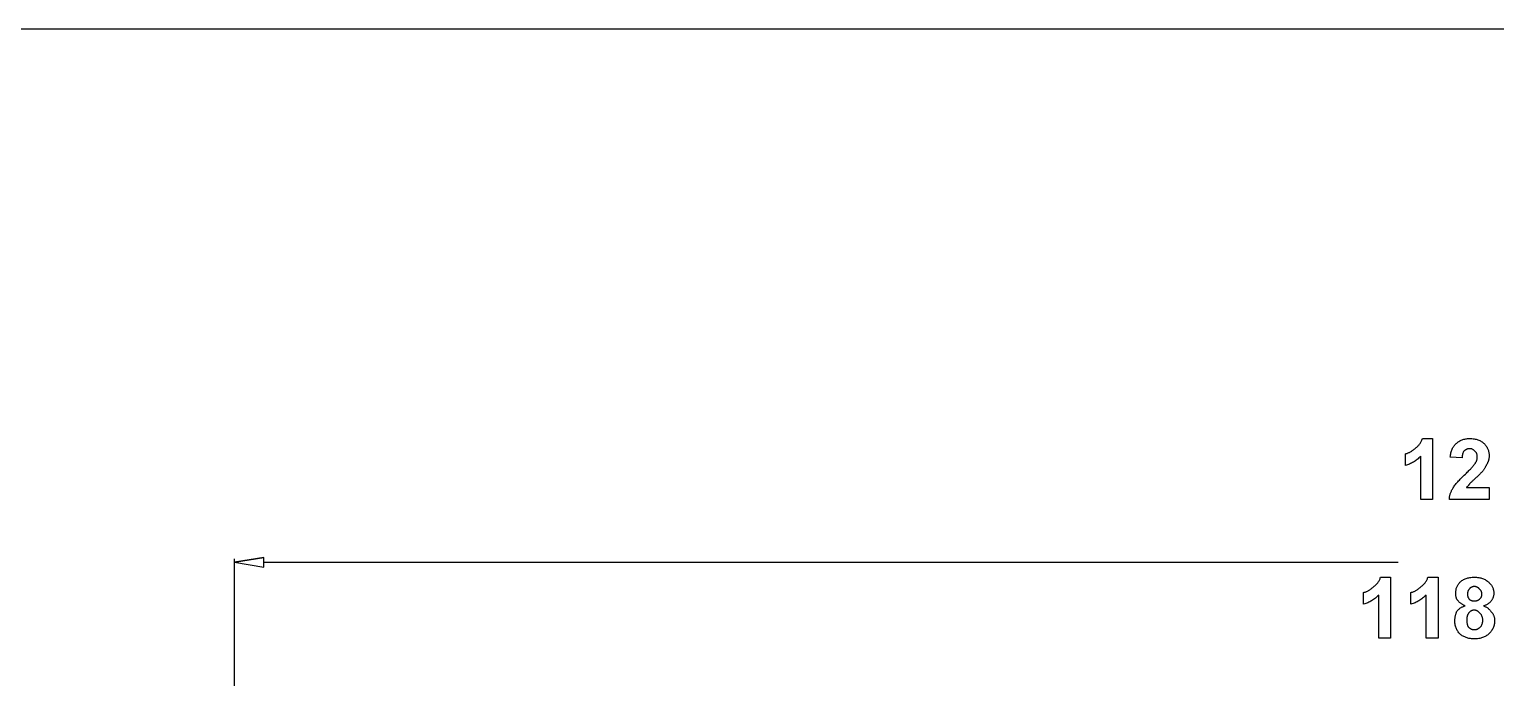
# Model space of a CAD drawing. Extents: x 0 to 21.1, y 0 to 5.7.
# Drawn here: x 14.672 to 17.564, y 4.277 to 5.556 of the extents above; entities that cross this region are included whole.
import ezdxf

# ---------------------------------------------------------------- set-up
doc = ezdxf.new("R2010")
doc.units = 0
doc.header["$MEASUREMENT"] = 0
doc.linetypes.add('AUSGEZOGEN', pattern=[0])
doc.layers.get('0').update_dxf_attribs({"linetype": 'AUSGEZOGEN'})

msp = doc.modelspace()

# ---------------------------------------------------------------- linework, layer by layer
for points in [[(0, 0), (21.125, 0), (21.125, 0), (21.125, 5.5556), (21.125, 5.5556), (0, 5.5556), (0, 0)], [(17.4397, 4.6283), (17.4164, 4.6283), (17.4164, 4.6283), (17.4164, 4.7133), (17.4164, 4.7133), (17.4147, 4.7117), (17.4147, 4.7117), (17.413, 4.7101), (17.413, 4.7101), (17.4112, 4.7086), (17.4112, 4.7086), (17.4095, 4.7071), (17.4095, 4.7071), (17.4077, 4.7058), (17.4077, 4.7058), (17.4059, 4.7045), (17.4059, 4.7045), (17.4041, 4.7032), (17.4041, 4.7032), (17.4022, 4.702), (17.4022, 4.702), (17.4003, 4.7009), (17.4003, 4.7009), (17.3984, 4.6999), (17.3984, 4.6999), (17.3965, 4.6989), (17.3965, 4.6989), (17.3945, 4.698), (17.3945, 4.698), (17.3925, 4.6971), (17.3925, 4.6971), (17.3905, 4.6963), (17.3905, 4.6963), (17.3884, 4.6956), (17.3884, 4.6956), (17.3864, 4.695), (17.3864, 4.695), (17.3864, 4.7183), (17.3864, 4.7183), (17.3874, 4.7185), (17.3874, 4.7185), (17.3885, 4.7188), (17.3885, 4.7188), (17.3895, 4.7191), (17.3895, 4.7191), (17.3906, 4.7195), (17.3906, 4.7195), (17.3917, 4.72), (17.3917, 4.72), (17.3928, 4.7205), (17.3928, 4.7205), (17.394, 4.721), (17.394, 4.721), (17.3951, 4.7216), (17.3951, 4.7216), (17.3963, 4.7223), (17.3963, 4.7223), (17.3974, 4.723), (17.3974, 4.723), (17.3986, 4.7237), (17.3986, 4.7237), (17.3998, 4.7245), (17.3998, 4.7245), (17.401, 4.7254), (17.401, 4.7254), (17.4022, 4.7263), (17.4022, 4.7263), (17.4034, 4.7273), (17.4034, 4.7273), (17.4047, 4.7283), (17.4047, 4.7283), (17.4061, 4.7293), (17.4061, 4.7293), (17.4075, 4.7304), (17.4075, 4.7304), (17.4088, 4.7315), (17.4088, 4.7315), (17.41, 4.7327), (17.41, 4.7327), (17.4112, 4.7338), (17.4112, 4.7338), (17.4123, 4.735), (17.4123, 4.735), (17.4133, 4.7362), (17.4133, 4.7362), (17.4143, 4.7375), (17.4143, 4.7375), (17.4152, 4.7387), (17.4152, 4.7387), (17.416, 4.74), (17.416, 4.74), (17.4168, 4.7413), (17.4168, 4.7413), (17.4175, 4.7427), (17.4175, 4.7427), (17.4182, 4.744), (17.4182, 4.744), (17.4187, 4.7454), (17.4187, 4.7454), (17.4192, 4.7468), (17.4192, 4.7468), (17.4197, 4.7483), (17.4197, 4.7483), (17.4397, 4.7483), (17.4397, 4.7483), (17.4397, 4.6283)], [(17.5514, 4.6516), (17.5514, 4.6283), (17.5514, 4.6283), (17.473, 4.6283), (17.473, 4.6283), (17.4731, 4.6297), (17.4731, 4.6297), (17.4731, 4.6312), (17.4731, 4.6312), (17.4733, 4.6326), (17.4733, 4.6326), (17.4734, 4.634), (17.4734, 4.634), (17.4737, 4.6354), (17.4737, 4.6354), (17.474, 4.6368), (17.474, 4.6368), (17.4743, 4.6382), (17.4743, 4.6382), (17.4747, 4.6395), (17.4747, 4.6395), (17.4751, 4.6409), (17.4751, 4.6409), (17.4756, 4.6422), (17.4756, 4.6422), (17.4762, 4.6435), (17.4762, 4.6435), (17.4768, 4.6448), (17.4768, 4.6448), (17.4774, 4.6461), (17.4774, 4.6461), (17.4781, 4.6474), (17.4781, 4.6474), (17.4789, 4.6487), (17.4789, 4.6487), (17.4797, 4.65), (17.4797, 4.65), (17.4806, 4.6514), (17.4806, 4.6514), (17.4815, 4.6529), (17.4815, 4.6529), (17.4826, 4.6545), (17.4826, 4.6545), (17.4838, 4.6561), (17.4838, 4.6561), (17.485, 4.6577), (17.485, 4.6577), (17.4863, 4.6594), (17.4863, 4.6594), (17.4878, 4.6611), (17.4878, 4.6611), (17.4893, 4.6629), (17.4893, 4.6629), (17.4909, 4.6647), (17.4909, 4.6647), (17.4926, 4.6665), (17.4926, 4.6665), (17.4944, 4.6684), (17.4944, 4.6684), (17.4963, 4.6703), (17.4963, 4.6703), (17.4982, 4.6722), (17.4982, 4.6722), (17.5003, 4.6742), (17.5003, 4.6742), (17.5024, 4.6762), (17.5024, 4.6762), (17.5047, 4.6783), (17.5047, 4.6783), (17.5065, 4.6801), (17.5065, 4.6801), (17.5083, 4.6819), (17.5083, 4.6819), (17.5099, 4.6836), (17.5099, 4.6836), (17.5115, 4.6852), (17.5115, 4.6852), (17.5129, 4.6867), (17.5129, 4.6867), (17.5143, 4.6881), (17.5143, 4.6881), (17.5156, 4.6895), (17.5156, 4.6895), (17.5168, 4.6908), (17.5168, 4.6908), (17.5179, 4.692), (17.5179, 4.692), (17.5189, 4.6931), (17.5189, 4.6931), (17.5198, 4.6942), (17.5198, 4.6942), (17.5206, 4.6952), (17.5206, 4.6952), (17.5214, 4.6961), (17.5214, 4.6961), (17.522, 4.6969), (17.522, 4.6969), (17.5226, 4.6976), (17.5226, 4.6976), (17.523, 4.6983), (17.523, 4.6983), (17.5236, 4.6991), (17.5236, 4.6991), (17.5242, 4.7), (17.5242, 4.7), (17.5247, 4.7008), (17.5247, 4.7008), (17.5252, 4.7016), (17.5252, 4.7016), (17.5257, 4.7025), (17.5257, 4.7025), (17.5261, 4.7033), (17.5261, 4.7033), (17.5264, 4.7041), (17.5264, 4.7041), (17.5268, 4.705), (17.5268, 4.705), (17.5271, 4.7058), (17.5271, 4.7058), (17.5273, 4.7066), (17.5273, 4.7066), (17.5275, 4.7075), (17.5275, 4.7075), (17.5277, 4.7083), (17.5277, 4.7083), (17.5279, 4.7091), (17.5279, 4.7091), (17.5279, 4.71), (17.5279, 4.71), (17.528, 4.7108), (17.528, 4.7108), (17.528, 4.7116), (17.528, 4.7116), (17.528, 4.7126), (17.528, 4.7126), (17.5279, 4.7136), (17.5279, 4.7136), (17.5279, 4.7146), (17.5279, 4.7146), (17.5277, 4.7155), (17.5277, 4.7155), (17.5275, 4.7163), (17.5275, 4.7163), (17.5273, 4.7172), (17.5273, 4.7172), (17.5271, 4.718), (17.5271, 4.718), (17.5268, 4.7187), (17.5268, 4.7187), (17.5264, 4.7194), (17.5264, 4.7194), (17.5261, 4.7201), (17.5261, 4.7201), (17.5257, 4.7207), (17.5257, 4.7207), (17.5252, 4.7213), (17.5252, 4.7213), (17.5247, 4.7219), (17.5247, 4.7219), (17.5242, 4.7224), (17.5242, 4.7224), (17.5236, 4.7228), (17.5236, 4.7228), (17.523, 4.7233), (17.523, 4.7233), (17.5226, 4.7239), (17.5226, 4.7239), (17.5221, 4.7245), (17.5221, 4.7245), (17.5217, 4.725), (17.5217, 4.725), (17.5212, 4.7255), (17.5212, 4.7255), (17.5206, 4.7259), (17.5206, 4.7259), (17.5201, 4.7263), (17.5201, 4.7263), (17.5195, 4.7267), (17.5195, 4.7267), (17.5189, 4.727), (17.5189, 4.727), (17.5182, 4.7273), (17.5182, 4.7273), (17.5176, 4.7276), (17.5176, 4.7276), (17.5169, 4.7278), (17.5169, 4.7278), (17.5162, 4.728), (17.5162, 4.728), (17.5154, 4.7281), (17.5154, 4.7281), (17.5146, 4.7282), (17.5146, 4.7282), (17.5138, 4.7283), (17.5138, 4.7283), (17.513, 4.7283), (17.513, 4.7283), (17.5122, 4.7283), (17.5122, 4.7283), (17.5114, 4.7282), (17.5114, 4.7282), (17.5106, 4.7281), (17.5106, 4.7281), (17.5098, 4.728), (17.5098, 4.728), (17.509, 4.7278), (17.509, 4.7278), (17.5083, 4.7276), (17.5083, 4.7276), (17.5075, 4.7273), (17.5075, 4.7273), (17.5068, 4.727), (17.5068, 4.727), (17.5061, 4.7267), (17.5061, 4.7267), (17.5053, 4.7263), (17.5053, 4.7263), (17.5046, 4.7259), (17.5046, 4.7259), (17.504, 4.7255), (17.504, 4.7255), (17.5033, 4.725), (17.5033, 4.725), (17.5026, 4.7245), (17.5026, 4.7245), (17.502, 4.7239), (17.502, 4.7239), (17.5014, 4.7233), (17.5014, 4.7233), (17.501, 4.7226), (17.501, 4.7226), (17.5006, 4.722), (17.5006, 4.722), (17.5002, 4.7213), (17.5002, 4.7213), (17.4999, 4.7206), (17.4999, 4.7206), (17.4996, 4.7198), (17.4996, 4.7198), (17.4993, 4.7191), (17.4993, 4.7191), (17.4991, 4.7183), (17.4991, 4.7183), (17.4989, 4.7175), (17.4989, 4.7175), (17.4987, 4.7166), (17.4987, 4.7166), (17.4985, 4.7157), (17.4985, 4.7157), (17.4984, 4.7148), (17.4984, 4.7148), (17.4982, 4.7139), (17.4982, 4.7139), (17.4981, 4.713), (17.4981, 4.713), (17.4981, 4.712), (17.4981, 4.712), (17.498, 4.711), (17.498, 4.711), (17.498, 4.71), (17.498, 4.71), (17.4747, 4.7116), (17.4747, 4.7116), (17.4749, 4.7139), (17.4749, 4.7139), (17.4752, 4.716), (17.4752, 4.716), (17.4756, 4.7181), (17.4756, 4.7181), (17.476, 4.7202), (17.476, 4.7202), (17.4765, 4.7221), (17.4765, 4.7221), (17.4771, 4.724), (17.4771, 4.724), (17.4777, 4.7257), (17.4777, 4.7257), (17.4784, 4.7275), (17.4784, 4.7275), (17.4792, 4.7291), (17.4792, 4.7291), (17.48, 4.7306), (17.48, 4.7306), (17.4809, 4.7321), (17.4809, 4.7321), (17.4819, 4.7335), (17.4819, 4.7335), (17.4829, 4.7348), (17.4829, 4.7348), (17.484, 4.736), (17.484, 4.736), (17.4851, 4.7372), (17.4851, 4.7372), (17.4864, 4.7383), (17.4864, 4.7383), (17.4876, 4.7395), (17.4876, 4.7395), (17.489, 4.7406), (17.489, 4.7406), (17.4903, 4.7417), (17.4903, 4.7417), (17.4918, 4.7427), (17.4918, 4.7427), (17.4933, 4.7436), (17.4933, 4.7436), (17.4948, 4.7444), (17.4948, 4.7444), (17.4964, 4.7451), (17.4964, 4.7451), (17.498, 4.7458), (17.498, 4.7458), (17.4997, 4.7464), (17.4997, 4.7464), (17.5015, 4.7469), (17.5015, 4.7469), (17.5033, 4.7473), (17.5033, 4.7473), (17.5051, 4.7477), (17.5051, 4.7477), (17.507, 4.7479), (17.507, 4.7479), (17.509, 4.7481), (17.509, 4.7481), (17.511, 4.7482), (17.511, 4.7482), (17.513, 4.7483), (17.513, 4.7483), (17.5153, 4.7482), (17.5153, 4.7482), (17.5175, 4.7481), (17.5175, 4.7481), (17.5196, 4.7479), (17.5196, 4.7479), (17.5217, 4.7477), (17.5217, 4.7477), (17.5237, 4.7473), (17.5237, 4.7473), (17.5256, 4.7469), (17.5256, 4.7469), (17.5275, 4.7464), (17.5275, 4.7464), (17.5293, 4.7458), (17.5293, 4.7458), (17.531, 4.7451), (17.531, 4.7451), (17.5327, 4.7444), (17.5327, 4.7444), (17.5343, 4.7436), (17.5343, 4.7436), (17.5358, 4.7427), (17.5358, 4.7427), (17.5373, 4.7417), (17.5373, 4.7417), (17.5387, 4.7406), (17.5387, 4.7406), (17.5401, 4.7395), (17.5401, 4.7395), (17.5414, 4.7383), (17.5414, 4.7383), (17.5426, 4.737), (17.5426, 4.737), (17.5437, 4.7357), (17.5437, 4.7357), (17.5448, 4.7344), (17.5448, 4.7344), (17.5457, 4.7331), (17.5457, 4.7331), (17.5466, 4.7317), (17.5466, 4.7317), (17.5475, 4.7303), (17.5475, 4.7303), (17.5482, 4.7289), (17.5482, 4.7289), (17.5489, 4.7275), (17.5489, 4.7275), (17.5494, 4.726), (17.5494, 4.726), (17.55, 4.7245), (17.55, 4.7245), (17.5504, 4.723), (17.5504, 4.723), (17.5507, 4.7214), (17.5507, 4.7214), (17.551, 4.7198), (17.551, 4.7198), (17.5512, 4.7182), (17.5512, 4.7182), (17.5513, 4.7166), (17.5513, 4.7166), (17.5514, 4.715), (17.5514, 4.715), (17.5513, 4.7139), (17.5513, 4.7139), (17.5513, 4.7129), (17.5513, 4.7129), (17.5512, 4.7119), (17.5512, 4.7119), (17.5512, 4.7109), (17.5512, 4.7109), (17.551, 4.7099), (17.551, 4.7099), (17.5509, 4.7089), (17.5509, 4.7089), (17.5507, 4.708), (17.5507, 4.708), (17.5505, 4.707), (17.5505, 4.707), (17.5503, 4.7061), (17.5503, 4.7061), (17.5501, 4.7052), (17.5501, 4.7052), (17.5498, 4.7043), (17.5498, 4.7043), (17.5495, 4.7034), (17.5495, 4.7034), (17.5492, 4.7025), (17.5492, 4.7025), (17.5488, 4.7016), (17.5488, 4.7016), (17.5484, 4.7008), (17.5484, 4.7008), (17.548, 4.7), (17.548, 4.7), (17.5476, 4.6991), (17.5476, 4.6991), (17.5472, 4.6983), (17.5472, 4.6983), (17.5467, 4.6974), (17.5467, 4.6974), (17.5463, 4.6965), (17.5463, 4.6965), (17.5458, 4.6956), (17.5458, 4.6956), (17.5453, 4.6947), (17.5453, 4.6947), (17.5448, 4.6938), (17.5448, 4.6938), (17.5443, 4.6929), (17.5443, 4.6929), (17.5437, 4.6919), (17.5437, 4.6919), (17.5432, 4.691), (17.5432, 4.691), (17.5427, 4.69), (17.5427, 4.69), (17.5421, 4.689), (17.5421, 4.689), (17.5415, 4.688), (17.5415, 4.688), (17.5409, 4.687), (17.5409, 4.687), (17.5403, 4.686), (17.5403, 4.686), (17.5397, 4.685), (17.5397, 4.685), (17.539, 4.6843), (17.539, 4.6843), (17.5384, 4.6836), (17.5384, 4.6836), (17.5376, 4.6829), (17.5376, 4.6829), (17.5369, 4.6821), (17.5369, 4.6821), (17.5361, 4.6813), (17.5361, 4.6813), (17.5352, 4.6805), (17.5352, 4.6805), (17.5344, 4.6796), (17.5344, 4.6796), (17.5334, 4.6787), (17.5334, 4.6787), (17.5325, 4.6777), (17.5325, 4.6777), (17.5315, 4.6767), (17.5315, 4.6767), (17.5305, 4.6757), (17.5305, 4.6757), (17.5294, 4.6746), (17.5294, 4.6746), (17.5283, 4.6735), (17.5283, 4.6735), (17.5271, 4.6724), (17.5271, 4.6724), (17.5259, 4.6712), (17.5259, 4.6712), (17.5247, 4.67), (17.5247, 4.67), (17.5233, 4.6687), (17.5233, 4.6687), (17.5219, 4.6676), (17.5219, 4.6676), (17.5207, 4.6664), (17.5207, 4.6664), (17.5195, 4.6654), (17.5195, 4.6654), (17.5184, 4.6644), (17.5184, 4.6644), (17.5173, 4.6634), (17.5173, 4.6634), (17.5164, 4.6625), (17.5164, 4.6625), (17.5155, 4.6616), (17.5155, 4.6616), (17.5147, 4.6608), (17.5147, 4.6608), (17.514, 4.6601), (17.514, 4.6601), (17.5134, 4.6594), (17.5134, 4.6594), (17.5128, 4.6587), (17.5128, 4.6587), (17.5123, 4.6581), (17.5123, 4.6581), (17.5119, 4.6576), (17.5119, 4.6576), (17.5116, 4.6571), (17.5116, 4.6571), (17.5114, 4.6566), (17.5114, 4.6566), (17.5109, 4.6562), (17.5109, 4.6562), (17.5106, 4.6558), (17.5106, 4.6558), (17.5102, 4.6554), (17.5102, 4.6554), (17.5098, 4.6551), (17.5098, 4.6551), (17.5094, 4.6547), (17.5094, 4.6547), (17.5091, 4.6544), (17.5091, 4.6544), (17.5088, 4.654), (17.5088, 4.654), (17.5084, 4.6537), (17.5084, 4.6537), (17.5081, 4.6534), (17.5081, 4.6534), (17.5078, 4.6531), (17.5078, 4.6531), (17.5076, 4.6528), (17.5076, 4.6528), (17.5073, 4.6526), (17.5073, 4.6526), (17.507, 4.6523), (17.507, 4.6523), (17.5068, 4.6521), (17.5068, 4.6521), (17.5066, 4.6518), (17.5066, 4.6518), (17.5064, 4.6516), (17.5064, 4.6516), (17.5514, 4.6516)], [(15.1348, 4.5139), (15.077, 4.5043), (15.1348, 4.5139), (15.077, 4.5043), (15.077, 4.5043), (15.1348, 4.5139), (15.077, 4.5043), (15.1348, 4.4946), (15.1348, 4.5139)], [(15.077, 3.9105), (15.077, 4.5112)], [(15.1348, 4.5043), (17.3721, 4.5043)], [(17.3571, 4.3547), (17.3338, 4.3547), (17.3338, 4.3547), (17.3338, 4.4397), (17.3338, 4.4397), (17.3321, 4.4381), (17.3321, 4.4381), (17.3304, 4.4365), (17.3304, 4.4365), (17.3287, 4.435), (17.3287, 4.435), (17.3269, 4.4336), (17.3269, 4.4336), (17.3251, 4.4322), (17.3251, 4.4322), (17.3233, 4.4309), (17.3233, 4.4309), (17.3215, 4.4297), (17.3215, 4.4297), (17.3196, 4.4285), (17.3196, 4.4285), (17.3177, 4.4274), (17.3177, 4.4274), (17.3158, 4.4263), (17.3158, 4.4263), (17.3139, 4.4253), (17.3139, 4.4253), (17.3119, 4.4244), (17.3119, 4.4244), (17.3099, 4.4236), (17.3099, 4.4236), (17.3079, 4.4228), (17.3079, 4.4228), (17.3059, 4.4221), (17.3059, 4.4221), (17.3038, 4.4214), (17.3038, 4.4214), (17.3038, 4.4447), (17.3038, 4.4447), (17.3048, 4.445), (17.3048, 4.445), (17.3059, 4.4453), (17.3059, 4.4453), (17.307, 4.4456), (17.307, 4.4456), (17.3081, 4.446), (17.3081, 4.446), (17.3092, 4.4464), (17.3092, 4.4464), (17.3103, 4.4469), (17.3103, 4.4469), (17.3114, 4.4475), (17.3114, 4.4475), (17.3125, 4.4481), (17.3125, 4.4481), (17.3137, 4.4487), (17.3137, 4.4487), (17.3149, 4.4494), (17.3149, 4.4494), (17.316, 4.4502), (17.316, 4.4502), (17.3172, 4.451), (17.3172, 4.451), (17.3184, 4.4518), (17.3184, 4.4518), (17.3196, 4.4528), (17.3196, 4.4528), (17.3209, 4.4537), (17.3209, 4.4537), (17.3221, 4.4547), (17.3221, 4.4547), (17.3235, 4.4558), (17.3235, 4.4558), (17.3249, 4.4569), (17.3249, 4.4569), (17.3262, 4.458), (17.3262, 4.458), (17.3274, 4.4591), (17.3274, 4.4591), (17.3286, 4.4603), (17.3286, 4.4603), (17.3297, 4.4615), (17.3297, 4.4615), (17.3307, 4.4627), (17.3307, 4.4627), (17.3317, 4.4639), (17.3317, 4.4639), (17.3326, 4.4652), (17.3326, 4.4652), (17.3334, 4.4665), (17.3334, 4.4665), (17.3342, 4.4678), (17.3342, 4.4678), (17.3349, 4.4691), (17.3349, 4.4691), (17.3356, 4.4705), (17.3356, 4.4705), (17.3362, 4.4719), (17.3362, 4.4719), (17.3367, 4.4733), (17.3367, 4.4733), (17.3371, 4.4747), (17.3371, 4.4747), (17.3571, 4.4747), (17.3571, 4.4747), (17.3571, 4.3547)], [(17.4505, 4.3547), (17.4271, 4.3547), (17.4271, 4.3547), (17.4271, 4.4397), (17.4271, 4.4397), (17.4254, 4.4381), (17.4254, 4.4381), (17.4237, 4.4365), (17.4237, 4.4365), (17.422, 4.435), (17.422, 4.435), (17.4202, 4.4336), (17.4202, 4.4336), (17.4185, 4.4322), (17.4185, 4.4322), (17.4167, 4.4309), (17.4167, 4.4309), (17.4148, 4.4297), (17.4148, 4.4297), (17.413, 4.4285), (17.413, 4.4285), (17.4111, 4.4274), (17.4111, 4.4274), (17.4092, 4.4263), (17.4092, 4.4263), (17.4072, 4.4253), (17.4072, 4.4253), (17.4052, 4.4244), (17.4052, 4.4244), (17.4033, 4.4236), (17.4033, 4.4236), (17.4012, 4.4228), (17.4012, 4.4228), (17.3992, 4.4221), (17.3992, 4.4221), (17.3971, 4.4214), (17.3971, 4.4214), (17.3971, 4.4447), (17.3971, 4.4447), (17.3982, 4.445), (17.3982, 4.445), (17.3992, 4.4453), (17.3992, 4.4453), (17.4003, 4.4456), (17.4003, 4.4456), (17.4014, 4.446), (17.4014, 4.446), (17.4025, 4.4464), (17.4025, 4.4464), (17.4036, 4.4469), (17.4036, 4.4469), (17.4047, 4.4475), (17.4047, 4.4475), (17.4059, 4.4481), (17.4059, 4.4481), (17.407, 4.4487), (17.407, 4.4487), (17.4082, 4.4494), (17.4082, 4.4494), (17.4094, 4.4502), (17.4094, 4.4502), (17.4106, 4.451), (17.4106, 4.451), (17.4118, 4.4518), (17.4118, 4.4518), (17.413, 4.4528), (17.413, 4.4528), (17.4142, 4.4537), (17.4142, 4.4537), (17.4155, 4.4547), (17.4155, 4.4547), (17.4169, 4.4558), (17.4169, 4.4558), (17.4182, 4.4569), (17.4182, 4.4569), (17.4195, 4.458), (17.4195, 4.458), (17.4208, 4.4591), (17.4208, 4.4591), (17.4219, 4.4603), (17.4219, 4.4603), (17.423, 4.4615), (17.423, 4.4615), (17.4241, 4.4627), (17.4241, 4.4627), (17.425, 4.4639), (17.425, 4.4639), (17.4259, 4.4652), (17.4259, 4.4652), (17.4268, 4.4665), (17.4268, 4.4665), (17.4276, 4.4678), (17.4276, 4.4678), (17.4283, 4.4691), (17.4283, 4.4691), (17.4289, 4.4705), (17.4289, 4.4705), (17.4295, 4.4719), (17.4295, 4.4719), (17.43, 4.4733), (17.43, 4.4733), (17.4305, 4.4747), (17.4305, 4.4747), (17.4505, 4.4747), (17.4505, 4.4747), (17.4505, 4.3547)], [(17.5038, 4.4181), (17.5026, 4.4187), (17.5026, 4.4187), (17.5014, 4.4193), (17.5014, 4.4193), (17.5002, 4.42), (17.5002, 4.42), (17.4991, 4.4207), (17.4991, 4.4207), (17.498, 4.4214), (17.498, 4.4214), (17.497, 4.4221), (17.497, 4.4221), (17.496, 4.4228), (17.496, 4.4228), (17.495, 4.4235), (17.495, 4.4235), (17.4941, 4.4242), (17.4941, 4.4242), (17.4932, 4.425), (17.4932, 4.425), (17.4924, 4.4257), (17.4924, 4.4257), (17.4916, 4.4265), (17.4916, 4.4265), (17.4908, 4.4273), (17.4908, 4.4273), (17.4901, 4.4281), (17.4901, 4.4281), (17.4894, 4.4289), (17.4894, 4.4289), (17.4888, 4.4297), (17.4888, 4.4297), (17.4884, 4.4304), (17.4884, 4.4304), (17.488, 4.431), (17.488, 4.431), (17.4877, 4.4317), (17.4877, 4.4317), (17.4873, 4.4324), (17.4873, 4.4324), (17.487, 4.4332), (17.487, 4.4332), (17.4868, 4.434), (17.4868, 4.434), (17.4865, 4.4347), (17.4865, 4.4347), (17.4863, 4.4356), (17.4863, 4.4356), (17.4861, 4.4364), (17.4861, 4.4364), (17.4859, 4.4373), (17.4859, 4.4373), (17.4858, 4.4382), (17.4858, 4.4382), (17.4857, 4.4391), (17.4857, 4.4391), (17.4856, 4.4401), (17.4856, 4.4401), (17.4855, 4.441), (17.4855, 4.441), (17.4855, 4.442), (17.4855, 4.442), (17.4855, 4.4431), (17.4855, 4.4431), (17.4855, 4.4447), (17.4855, 4.4447), (17.4856, 4.4463), (17.4856, 4.4463), (17.4857, 4.4479), (17.4857, 4.4479), (17.486, 4.4494), (17.486, 4.4494), (17.4863, 4.4509), (17.4863, 4.4509), (17.4866, 4.4524), (17.4866, 4.4524), (17.487, 4.4538), (17.487, 4.4538), (17.4875, 4.4551), (17.4875, 4.4551), (17.4881, 4.4565), (17.4881, 4.4565), (17.4887, 4.4578), (17.4887, 4.4578), (17.4894, 4.459), (17.4894, 4.459), (17.4901, 4.4603), (17.4901, 4.4603), (17.491, 4.4614), (17.491, 4.4614), (17.4918, 4.4626), (17.4918, 4.4626), (17.4928, 4.4637), (17.4928, 4.4637), (17.4938, 4.4647), (17.4938, 4.4647), (17.4951, 4.4659), (17.4951, 4.4659), (17.4964, 4.4671), (17.4964, 4.4671), (17.4978, 4.4681), (17.4978, 4.4681), (17.4993, 4.4691), (17.4993, 4.4691), (17.5009, 4.47), (17.5009, 4.47), (17.5025, 4.4708), (17.5025, 4.4708), (17.5041, 4.4716), (17.5041, 4.4716), (17.5059, 4.4722), (17.5059, 4.4722), (17.5077, 4.4728), (17.5077, 4.4728), (17.5095, 4.4733), (17.5095, 4.4733), (17.5115, 4.4738), (17.5115, 4.4738), (17.5135, 4.4741), (17.5135, 4.4741), (17.5155, 4.4744), (17.5155, 4.4744), (17.5177, 4.4746), (17.5177, 4.4746), (17.5199, 4.4747), (17.5199, 4.4747), (17.5221, 4.4747), (17.5221, 4.4747), (17.5244, 4.4747), (17.5244, 4.4747), (17.5266, 4.4746), (17.5266, 4.4746), (17.5287, 4.4744), (17.5287, 4.4744), (17.5308, 4.4741), (17.5308, 4.4741), (17.5328, 4.4738), (17.5328, 4.4738), (17.5347, 4.4733), (17.5347, 4.4733), (17.5366, 4.4728), (17.5366, 4.4728), (17.5384, 4.4722), (17.5384, 4.4722), (17.5401, 4.4716), (17.5401, 4.4716), (17.5418, 4.4708), (17.5418, 4.4708), (17.5434, 4.47), (17.5434, 4.47), (17.5449, 4.4691), (17.5449, 4.4691), (17.5464, 4.4681), (17.5464, 4.4681), (17.5478, 4.4671), (17.5478, 4.4671), (17.5492, 4.4659), (17.5492, 4.4659), (17.5505, 4.4647), (17.5505, 4.4647), (17.5517, 4.4637), (17.5517, 4.4637), (17.5528, 4.4626), (17.5528, 4.4626), (17.5539, 4.4614), (17.5539, 4.4614), (17.5548, 4.4603), (17.5548, 4.4603), (17.5557, 4.459), (17.5557, 4.459), (17.5565, 4.4578), (17.5565, 4.4578), (17.5573, 4.4565), (17.5573, 4.4565), (17.558, 4.4551), (17.558, 4.4551), (17.5585, 4.4538), (17.5585, 4.4538), (17.559, 4.4524), (17.559, 4.4524), (17.5595, 4.4509), (17.5595, 4.4509), (17.5598, 4.4494), (17.5598, 4.4494), (17.5601, 4.4479), (17.5601, 4.4479), (17.5603, 4.4463), (17.5603, 4.4463), (17.5604, 4.4447), (17.5604, 4.4447), (17.5605, 4.4431), (17.5605, 4.4431), (17.5604, 4.442), (17.5604, 4.442), (17.5604, 4.441), (17.5604, 4.441), (17.5603, 4.44), (17.5603, 4.44), (17.5601, 4.439), (17.5601, 4.439), (17.56, 4.438), (17.56, 4.438), (17.5598, 4.4371), (17.5598, 4.4371), (17.5595, 4.4361), (17.5595, 4.4361), (17.5592, 4.4351), (17.5592, 4.4351), (17.5589, 4.4342), (17.5589, 4.4342), (17.5585, 4.4333), (17.5585, 4.4333), (17.5581, 4.4324), (17.5581, 4.4324), (17.5576, 4.4315), (17.5576, 4.4315), (17.5572, 4.4306), (17.5572, 4.4306), (17.5566, 4.4298), (17.5566, 4.4298), (17.5561, 4.4289), (17.5561, 4.4289), (17.5555, 4.4281), (17.5555, 4.4281), (17.5548, 4.4272), (17.5548, 4.4272), (17.5541, 4.4265), (17.5541, 4.4265), (17.5534, 4.4257), (17.5534, 4.4257), (17.5526, 4.4249), (17.5526, 4.4249), (17.5518, 4.4242), (17.5518, 4.4242), (17.551, 4.4235), (17.551, 4.4235), (17.5501, 4.4229), (17.5501, 4.4229), (17.5492, 4.4222), (17.5492, 4.4222), (17.5482, 4.4216), (17.5482, 4.4216), (17.5473, 4.421), (17.5473, 4.421), (17.5462, 4.4205), (17.5462, 4.4205), (17.5451, 4.4199), (17.5451, 4.4199), (17.544, 4.4194), (17.544, 4.4194), (17.5429, 4.419), (17.5429, 4.419), (17.5417, 4.4185), (17.5417, 4.4185), (17.5405, 4.4181), (17.5405, 4.4181), (17.5417, 4.4176), (17.5417, 4.4176), (17.5429, 4.4172), (17.5429, 4.4172), (17.544, 4.4166), (17.544, 4.4166), (17.5451, 4.4161), (17.5451, 4.4161), (17.5462, 4.4155), (17.5462, 4.4155), (17.5473, 4.4149), (17.5473, 4.4149), (17.5482, 4.4142), (17.5482, 4.4142), (17.5492, 4.4135), (17.5492, 4.4135), (17.5501, 4.4127), (17.5501, 4.4127), (17.551, 4.4119), (17.551, 4.4119), (17.5518, 4.4111), (17.5518, 4.4111), (17.5526, 4.4103), (17.5526, 4.4103), (17.5534, 4.4093), (17.5534, 4.4093), (17.5541, 4.4084), (17.5541, 4.4084), (17.5548, 4.4074), (17.5548, 4.4074), (17.5555, 4.4064), (17.5555, 4.4064), (17.5563, 4.4056), (17.5563, 4.4056), (17.557, 4.4047), (17.557, 4.4047), (17.5577, 4.4038), (17.5577, 4.4038), (17.5584, 4.4029), (17.5584, 4.4029), (17.559, 4.4019), (17.559, 4.4019), (17.5595, 4.4009), (17.5595, 4.4009), (17.56, 4.3999), (17.56, 4.3999), (17.5605, 4.3989), (17.5605, 4.3989), (17.5608, 4.3978), (17.5608, 4.3978), (17.5612, 4.3968), (17.5612, 4.3968), (17.5615, 4.3957), (17.5615, 4.3957), (17.5617, 4.3945), (17.5617, 4.3945), (17.5619, 4.3934), (17.5619, 4.3934), (17.562, 4.3922), (17.562, 4.3922), (17.5621, 4.391), (17.5621, 4.391), (17.5621, 4.3897), (17.5621, 4.3897), (17.5621, 4.3877), (17.5621, 4.3877), (17.5619, 4.3857), (17.5619, 4.3857), (17.5617, 4.3837), (17.5617, 4.3837), (17.5614, 4.3818), (17.5614, 4.3818), (17.561, 4.38), (17.561, 4.38), (17.5605, 4.3782), (17.5605, 4.3782), (17.5599, 4.3764), (17.5599, 4.3764), (17.5592, 4.3747), (17.5592, 4.3747), (17.5584, 4.3731), (17.5584, 4.3731), (17.5576, 4.3715), (17.5576, 4.3715), (17.5566, 4.37), (17.5566, 4.37), (17.5556, 4.3685), (17.5556, 4.3685), (17.5544, 4.3671), (17.5544, 4.3671), (17.5532, 4.3657), (17.5532, 4.3657), (17.5519, 4.3643), (17.5519, 4.3643), (17.5505, 4.3631), (17.5505, 4.3631), (17.5492, 4.3619), (17.5492, 4.3619), (17.5478, 4.3607), (17.5478, 4.3607), (17.5464, 4.3597), (17.5464, 4.3597), (17.5449, 4.3587), (17.5449, 4.3587), (17.5434, 4.3578), (17.5434, 4.3578), (17.5418, 4.357), (17.5418, 4.357), (17.5401, 4.3562), (17.5401, 4.3562), (17.5384, 4.3556), (17.5384, 4.3556), (17.5366, 4.355), (17.5366, 4.355), (17.5347, 4.3545), (17.5347, 4.3545), (17.5328, 4.354), (17.5328, 4.354), (17.5308, 4.3537), (17.5308, 4.3537), (17.5287, 4.3534), (17.5287, 4.3534), (17.5266, 4.3532), (17.5266, 4.3532), (17.5244, 4.3531), (17.5244, 4.3531), (17.5221, 4.3531), (17.5221, 4.3531), (17.5203, 4.3531), (17.5203, 4.3531), (17.5184, 4.3532), (17.5184, 4.3532), (17.5166, 4.3534), (17.5166, 4.3534), (17.5148, 4.3536), (17.5148, 4.3536), (17.5131, 4.3539), (17.5131, 4.3539), (17.5113, 4.3542), (17.5113, 4.3542), (17.5096, 4.3547), (17.5096, 4.3547), (17.508, 4.3551), (17.508, 4.3551), (17.5063, 4.3557), (17.5063, 4.3557), (17.5047, 4.3563), (17.5047, 4.3563), (17.5031, 4.357), (17.5031, 4.357), (17.5015, 4.3578), (17.5015, 4.3578), (17.4999, 4.3586), (17.4999, 4.3586), (17.4984, 4.3594), (17.4984, 4.3594), (17.4969, 4.3604), (17.4969, 4.3604), (17.4955, 4.3614), (17.4955, 4.3614), (17.494, 4.3627), (17.494, 4.3627), (17.4927, 4.364), (17.4927, 4.364), (17.4915, 4.3654), (17.4915, 4.3654), (17.4904, 4.3668), (17.4904, 4.3668), (17.4893, 4.3683), (17.4893, 4.3683), (17.4883, 4.3698), (17.4883, 4.3698), (17.4875, 4.3714), (17.4875, 4.3714), (17.4867, 4.3731), (17.4867, 4.3731), (17.486, 4.3748), (17.486, 4.3748), (17.4854, 4.3765), (17.4854, 4.3765), (17.4849, 4.3783), (17.4849, 4.3783), (17.4845, 4.3801), (17.4845, 4.3801), (17.4842, 4.3821), (17.4842, 4.3821), (17.484, 4.384), (17.484, 4.384), (17.4838, 4.386), (17.4838, 4.386), (17.4838, 4.3881), (17.4838, 4.3881), (17.4838, 4.3893), (17.4838, 4.3893), (17.4838, 4.3905), (17.4838, 4.3905), (17.4839, 4.3918), (17.4839, 4.3918), (17.484, 4.393), (17.484, 4.393), (17.4841, 4.3942), (17.4841, 4.3942), (17.4843, 4.3953), (17.4843, 4.3953), (17.4844, 4.3965), (17.4844, 4.3965), (17.4846, 4.3976), (17.4846, 4.3976), (17.4848, 4.3988), (17.4848, 4.3988), (17.4851, 4.3999), (17.4851, 4.3999), (17.4854, 4.401), (17.4854, 4.401), (17.4857, 4.4021), (17.4857, 4.4021), (17.486, 4.4032), (17.486, 4.4032), (17.4863, 4.4043), (17.4863, 4.4043), (17.4867, 4.4054), (17.4867, 4.4054), (17.4871, 4.4064), (17.4871, 4.4064), (17.4878, 4.4074), (17.4878, 4.4074), (17.4885, 4.4084), (17.4885, 4.4084), (17.4892, 4.4093), (17.4892, 4.4093), (17.49, 4.4103), (17.49, 4.4103), (17.4909, 4.4111), (17.4909, 4.4111), (17.4918, 4.4119), (17.4918, 4.4119), (17.4928, 4.4127), (17.4928, 4.4127), (17.4938, 4.4135), (17.4938, 4.4135), (17.4949, 4.4142), (17.4949, 4.4142), (17.496, 4.4149), (17.496, 4.4149), (17.4971, 4.4155), (17.4971, 4.4155), (17.4984, 4.4161), (17.4984, 4.4161), (17.4996, 4.4166), (17.4996, 4.4166), (17.501, 4.4172), (17.501, 4.4172), (17.5024, 4.4176), (17.5024, 4.4176), (17.5038, 4.4181), (17.5038, 4.4181), (17.5038, 4.4181)], [(17.5088, 4.4414), (17.5088, 4.4406), (17.5088, 4.4406), (17.5088, 4.4398), (17.5088, 4.4398), (17.5089, 4.439), (17.5089, 4.439), (17.509, 4.4383), (17.509, 4.4383), (17.5091, 4.4376), (17.5091, 4.4376), (17.5093, 4.4369), (17.5093, 4.4369), (17.5094, 4.4362), (17.5094, 4.4362), (17.5096, 4.4356), (17.5096, 4.4356), (17.5098, 4.435), (17.5098, 4.435), (17.5101, 4.4344), (17.5101, 4.4344), (17.5104, 4.4338), (17.5104, 4.4338), (17.5107, 4.4333), (17.5107, 4.4333), (17.511, 4.4328), (17.511, 4.4328), (17.5113, 4.4323), (17.5113, 4.4323), (17.5117, 4.4318), (17.5117, 4.4318), (17.5121, 4.4314), (17.5121, 4.4314), (17.5126, 4.431), (17.5126, 4.431), (17.513, 4.4306), (17.513, 4.4306), (17.5135, 4.4303), (17.5135, 4.4303), (17.514, 4.4299), (17.514, 4.4299), (17.5145, 4.4296), (17.5145, 4.4296), (17.5151, 4.4294), (17.5151, 4.4294), (17.5157, 4.4291), (17.5157, 4.4291), (17.5163, 4.4289), (17.5163, 4.4289), (17.5169, 4.4287), (17.5169, 4.4287), (17.5176, 4.4285), (17.5176, 4.4285), (17.5183, 4.4284), (17.5183, 4.4284), (17.519, 4.4283), (17.519, 4.4283), (17.5197, 4.4282), (17.5197, 4.4282), (17.5205, 4.4281), (17.5205, 4.4281), (17.5213, 4.4281), (17.5213, 4.4281), (17.5221, 4.4281), (17.5221, 4.4281), (17.5229, 4.4281), (17.5229, 4.4281), (17.5237, 4.4281), (17.5237, 4.4281), (17.5245, 4.4282), (17.5245, 4.4282), (17.5252, 4.4283), (17.5252, 4.4283), (17.526, 4.4284), (17.526, 4.4284), (17.5267, 4.4285), (17.5267, 4.4285), (17.5273, 4.4287), (17.5273, 4.4287), (17.528, 4.4289), (17.528, 4.4289), (17.5286, 4.4291), (17.5286, 4.4291), (17.5292, 4.4294), (17.5292, 4.4294), (17.5297, 4.4296), (17.5297, 4.4296), (17.5302, 4.4299), (17.5302, 4.4299), (17.5308, 4.4303), (17.5308, 4.4303), (17.5312, 4.4306), (17.5312, 4.4306), (17.5317, 4.431), (17.5317, 4.431), (17.5321, 4.4314), (17.5321, 4.4314), (17.5327, 4.4318), (17.5327, 4.4318), (17.5333, 4.4323), (17.5333, 4.4323), (17.5338, 4.4328), (17.5338, 4.4328), (17.5343, 4.4333), (17.5343, 4.4333), (17.5348, 4.4338), (17.5348, 4.4338), (17.5352, 4.4344), (17.5352, 4.4344), (17.5355, 4.435), (17.5355, 4.435), (17.5359, 4.4356), (17.5359, 4.4356), (17.5362, 4.4362), (17.5362, 4.4362), (17.5364, 4.4369), (17.5364, 4.4369), (17.5366, 4.4376), (17.5366, 4.4376), (17.5368, 4.4383), (17.5368, 4.4383), (17.5369, 4.439), (17.5369, 4.439), (17.537, 4.4398), (17.537, 4.4398), (17.5371, 4.4406), (17.5371, 4.4406), (17.5371, 4.4414), (17.5371, 4.4414), (17.5371, 4.4422), (17.5371, 4.4422), (17.537, 4.443), (17.537, 4.443), (17.5369, 4.4438), (17.5369, 4.4438), (17.5368, 4.4445), (17.5368, 4.4445), (17.5366, 4.4452), (17.5366, 4.4452), (17.5364, 4.4459), (17.5364, 4.4459), (17.5362, 4.4466), (17.5362, 4.4466), (17.5359, 4.4472), (17.5359, 4.4472), (17.5355, 4.4478), (17.5355, 4.4478), (17.5352, 4.4484), (17.5352, 4.4484), (17.5348, 4.449), (17.5348, 4.449), (17.5343, 4.4495), (17.5343, 4.4495), (17.5338, 4.45), (17.5338, 4.45), (17.5333, 4.4505), (17.5333, 4.4505), (17.5327, 4.451), (17.5327, 4.451), (17.5321, 4.4514), (17.5321, 4.4514), (17.5317, 4.452), (17.5317, 4.452), (17.5312, 4.4526), (17.5312, 4.4526), (17.5308, 4.4531), (17.5308, 4.4531), (17.5302, 4.4536), (17.5302, 4.4536), (17.5297, 4.454), (17.5297, 4.454), (17.5292, 4.4544), (17.5292, 4.4544), (17.5286, 4.4548), (17.5286, 4.4548), (17.528, 4.4551), (17.528, 4.4551), (17.5273, 4.4554), (17.5273, 4.4554), (17.5267, 4.4557), (17.5267, 4.4557), (17.526, 4.4559), (17.526, 4.4559), (17.5252, 4.4561), (17.5252, 4.4561), (17.5245, 4.4562), (17.5245, 4.4562), (17.5237, 4.4563), (17.5237, 4.4563), (17.5229, 4.4564), (17.5229, 4.4564), (17.5221, 4.4564), (17.5221, 4.4564), (17.5213, 4.4564), (17.5213, 4.4564), (17.5205, 4.4563), (17.5205, 4.4563), (17.5197, 4.4562), (17.5197, 4.4562), (17.519, 4.4561), (17.519, 4.4561), (17.5183, 4.4559), (17.5183, 4.4559), (17.5176, 4.4557), (17.5176, 4.4557), (17.5169, 4.4554), (17.5169, 4.4554), (17.5163, 4.4551), (17.5163, 4.4551), (17.5157, 4.4548), (17.5157, 4.4548), (17.5151, 4.4544), (17.5151, 4.4544), (17.5145, 4.454), (17.5145, 4.454), (17.514, 4.4536), (17.514, 4.4536), (17.5135, 4.4531), (17.5135, 4.4531), (17.513, 4.4526), (17.513, 4.4526), (17.5126, 4.452), (17.5126, 4.452), (17.5121, 4.4514), (17.5121, 4.4514), (17.5117, 4.451), (17.5117, 4.451), (17.5113, 4.4505), (17.5113, 4.4505), (17.511, 4.45), (17.511, 4.45), (17.5107, 4.4495), (17.5107, 4.4495), (17.5104, 4.449), (17.5104, 4.449), (17.5101, 4.4484), (17.5101, 4.4484), (17.5098, 4.4478), (17.5098, 4.4478), (17.5096, 4.4472), (17.5096, 4.4472), (17.5094, 4.4466), (17.5094, 4.4466), (17.5093, 4.4459), (17.5093, 4.4459), (17.5091, 4.4452), (17.5091, 4.4452), (17.509, 4.4445), (17.509, 4.4445), (17.5089, 4.4438), (17.5089, 4.4438), (17.5088, 4.443), (17.5088, 4.443), (17.5088, 4.4422), (17.5088, 4.4422), (17.5088, 4.4414), (17.5088, 4.4414), (17.5088, 4.4414)], [(17.5071, 4.3914), (17.5071, 4.3902), (17.5071, 4.3902), (17.5072, 4.389), (17.5072, 4.389), (17.5072, 4.3878), (17.5072, 4.3878), (17.5073, 4.3867), (17.5073, 4.3867), (17.5074, 4.3856), (17.5074, 4.3856), (17.5076, 4.3846), (17.5076, 4.3846), (17.5078, 4.3836), (17.5078, 4.3836), (17.508, 4.3826), (17.508, 4.3826), (17.5082, 4.3817), (17.5082, 4.3817), (17.5084, 4.3809), (17.5084, 4.3809), (17.5087, 4.38), (17.5087, 4.38), (17.509, 4.3792), (17.509, 4.3792), (17.5093, 4.3784), (17.5093, 4.3784), (17.5097, 4.3777), (17.5097, 4.3777), (17.5101, 4.377), (17.5101, 4.377), (17.5105, 4.3764), (17.5105, 4.3764), (17.5111, 4.3758), (17.5111, 4.3758), (17.5117, 4.3752), (17.5117, 4.3752), (17.5124, 4.3747), (17.5124, 4.3747), (17.5131, 4.3742), (17.5131, 4.3742), (17.5137, 4.3738), (17.5137, 4.3738), (17.5144, 4.3734), (17.5144, 4.3734), (17.5151, 4.373), (17.5151, 4.373), (17.5159, 4.3726), (17.5159, 4.3726), (17.5166, 4.3724), (17.5166, 4.3724), (17.5174, 4.3721), (17.5174, 4.3721), (17.5181, 4.3719), (17.5181, 4.3719), (17.5189, 4.3717), (17.5189, 4.3717), (17.5197, 4.3716), (17.5197, 4.3716), (17.5205, 4.3715), (17.5205, 4.3715), (17.5213, 4.3714), (17.5213, 4.3714), (17.5221, 4.3714), (17.5221, 4.3714), (17.5229, 4.3714), (17.5229, 4.3714), (17.5238, 4.3715), (17.5238, 4.3715), (17.5246, 4.3716), (17.5246, 4.3716), (17.5254, 4.3717), (17.5254, 4.3717), (17.5261, 4.3719), (17.5261, 4.3719), (17.5269, 4.3721), (17.5269, 4.3721), (17.5276, 4.3724), (17.5276, 4.3724), (17.5284, 4.3726), (17.5284, 4.3726), (17.5291, 4.373), (17.5291, 4.373), (17.5298, 4.3734), (17.5298, 4.3734), (17.5305, 4.3738), (17.5305, 4.3738), (17.5312, 4.3742), (17.5312, 4.3742), (17.5319, 4.3747), (17.5319, 4.3747), (17.5325, 4.3752), (17.5325, 4.3752), (17.5332, 4.3758), (17.5332, 4.3758), (17.5338, 4.3764), (17.5338, 4.3764), (17.5344, 4.377), (17.5344, 4.377), (17.535, 4.3777), (17.535, 4.3777), (17.5355, 4.3784), (17.5355, 4.3784), (17.536, 4.3791), (17.536, 4.3791), (17.5364, 4.3798), (17.5364, 4.3798), (17.5368, 4.3806), (17.5368, 4.3806), (17.5372, 4.3814), (17.5372, 4.3814), (17.5375, 4.3822), (17.5375, 4.3822), (17.5378, 4.3831), (17.5378, 4.3831), (17.5381, 4.384), (17.5381, 4.384), (17.5383, 4.3848), (17.5383, 4.3848), (17.5385, 4.3858), (17.5385, 4.3858), (17.5386, 4.3867), (17.5386, 4.3867), (17.5387, 4.3877), (17.5387, 4.3877), (17.5388, 4.3887), (17.5388, 4.3887), (17.5388, 4.3897), (17.5388, 4.3897), (17.5388, 4.3908), (17.5388, 4.3908), (17.5387, 4.3918), (17.5387, 4.3918), (17.5386, 4.3927), (17.5386, 4.3927), (17.5385, 4.3937), (17.5385, 4.3937), (17.5383, 4.3946), (17.5383, 4.3946), (17.5381, 4.3955), (17.5381, 4.3955), (17.5378, 4.3964), (17.5378, 4.3964), (17.5375, 4.3972), (17.5375, 4.3972), (17.5372, 4.3981), (17.5372, 4.3981), (17.5368, 4.3988), (17.5368, 4.3988), (17.5364, 4.3996), (17.5364, 4.3996), (17.536, 4.4004), (17.536, 4.4004), (17.5355, 4.4011), (17.5355, 4.4011), (17.535, 4.4018), (17.535, 4.4018), (17.5344, 4.4024), (17.5344, 4.4024), (17.5338, 4.4031), (17.5338, 4.4031), (17.5332, 4.4039), (17.5332, 4.4039), (17.5325, 4.4046), (17.5325, 4.4046), (17.5319, 4.4053), (17.5319, 4.4053), (17.5312, 4.406), (17.5312, 4.406), (17.5305, 4.4066), (17.5305, 4.4066), (17.5298, 4.4071), (17.5298, 4.4071), (17.5291, 4.4076), (17.5291, 4.4076), (17.5284, 4.4081), (17.5284, 4.4081), (17.5276, 4.4085), (17.5276, 4.4085), (17.5269, 4.4088), (17.5269, 4.4088), (17.5261, 4.4091), (17.5261, 4.4091), (17.5254, 4.4093), (17.5254, 4.4093), (17.5246, 4.4095), (17.5246, 4.4095), (17.5238, 4.4096), (17.5238, 4.4096), (17.5229, 4.4097), (17.5229, 4.4097), (17.5221, 4.4097), (17.5221, 4.4097), (17.5211, 4.4097), (17.5211, 4.4097), (17.5201, 4.4096), (17.5201, 4.4096), (17.5192, 4.4095), (17.5192, 4.4095), (17.5183, 4.4093), (17.5183, 4.4093), (17.5174, 4.4091), (17.5174, 4.4091), (17.5166, 4.4088), (17.5166, 4.4088), (17.5158, 4.4085), (17.5158, 4.4085), (17.515, 4.4081), (17.515, 4.4081), (17.5143, 4.4076), (17.5143, 4.4076), (17.5137, 4.4071), (17.5137, 4.4071), (17.513, 4.4066), (17.513, 4.4066), (17.5124, 4.406), (17.5124, 4.406), (17.5119, 4.4053), (17.5119, 4.4053), (17.5114, 4.4046), (17.5114, 4.4046), (17.5109, 4.4039), (17.5109, 4.4039), (17.5105, 4.4031), (17.5105, 4.4031), (17.5101, 4.4024), (17.5101, 4.4024), (17.5097, 4.4018), (17.5097, 4.4018), (17.5093, 4.4011), (17.5093, 4.4011), (17.509, 4.4005), (17.509, 4.4005), (17.5087, 4.3998), (17.5087, 4.3998), (17.5084, 4.3991), (17.5084, 4.3991), (17.5082, 4.3984), (17.5082, 4.3984), (17.508, 4.3976), (17.508, 4.3976), (17.5078, 4.3969), (17.5078, 4.3969), (17.5076, 4.3962), (17.5076, 4.3962), (17.5074, 4.3954), (17.5074, 4.3954), (17.5073, 4.3946), (17.5073, 4.3946), (17.5072, 4.3938), (17.5072, 4.3938), (17.5072, 4.393), (17.5072, 4.393), (17.5071, 4.3922), (17.5071, 4.3922), (17.5071, 4.3914), (17.5071, 4.3914), (17.5071, 4.3914)]]:
    msp.add_lwpolyline(points)

doc.saveas('drawing.dxf')
